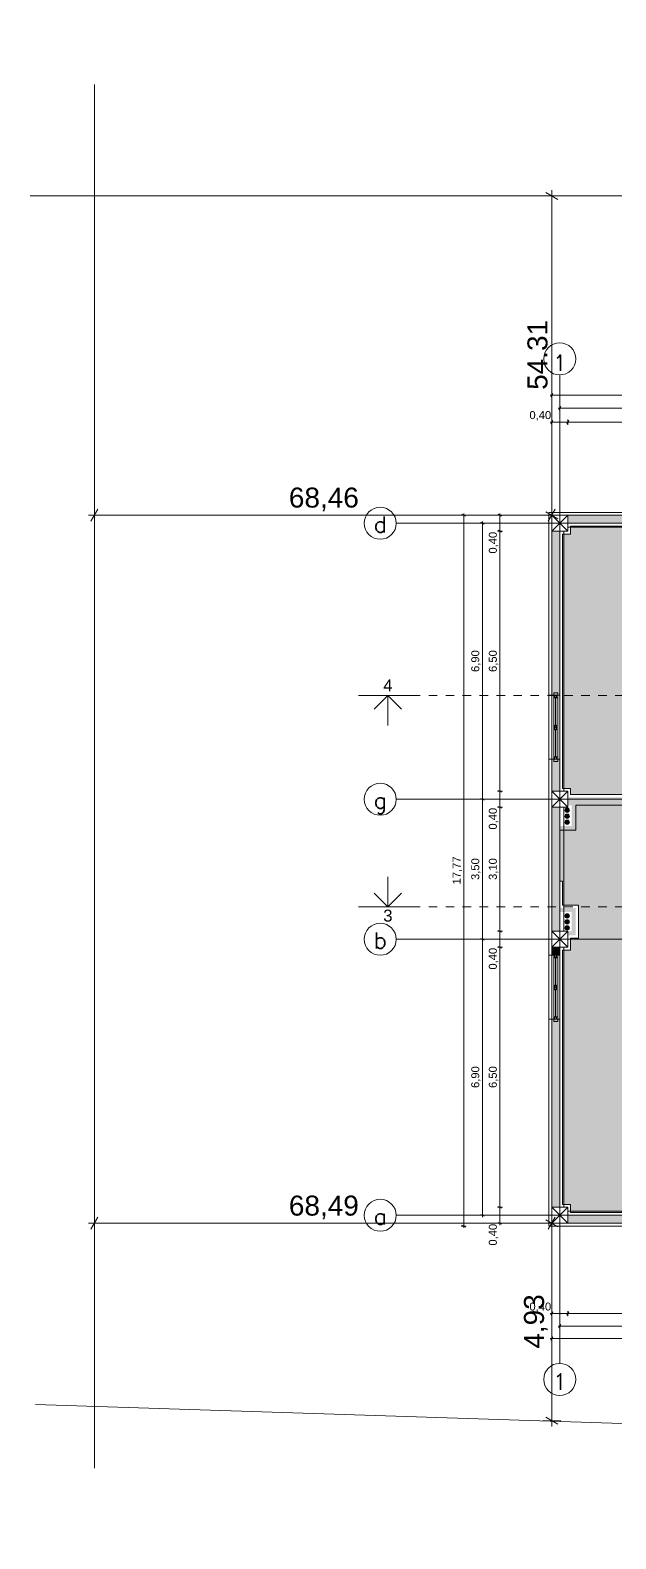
# Model space of a CAD drawing. Header units: metres. Extents: x 476297 to 476657, y 4620828 to 4621206.
# Drawn here: x 476377.63 to 476392.25, y 4621093.96 to 4621131.68 of the extents above; entities that cross this region are included whole.
import ezdxf

# ---------------------------------------------------------------- set-up
doc = ezdxf.new("R2010")
doc.units = ezdxf.units.M
doc.header["$MEASUREMENT"] = 0
doc.linetypes.add('Dashed', pattern=[0.423333, 0.211667, -0.211667])
for name, color, linetype in [('0_Pen_No__42_Pen_No__250', 7, 'Continuous'), ('2D Drafting - General_Pen_No__1', 7, 'Continuous'), ('2D Drafting - General_Pen_No__250_Pen_No__7', 7, 'Continuous'), ('Annotation - Text_Pen_No__7', 7, 'Continuous'), ('G-Anno-Nplt', 7, 'Continuous'), ('kar-panjara_Pen_No__7_Pen_No__7', 7, 'Continuous'), ('New.', 7, 'Continuous'), ('New_________ _________ ___2', 7, 'Continuous'), ('Newreg_nak', 7, 'Continuous'), ('Newshenobebi', 7, 'Continuous'), ('NewStructural - Bearing', 7, 'Continuous'), ('shaxtebi da milebi_Pen_No__1_Pen_No__1', 7, 'Continuous'), ('shaxtebi da milebi_Pen_No__5_Pen_No__250', 7, 'Continuous'), ('shaxtebi da milebi_Pen_No__5_Pen_No__5', 7, 'Continuous'), ('zoma', 7, 'Continuous'), ('zoma_Pen_No__5', 7, 'Continuous')]:
    doc.layers.add(name, color=color, linetype=linetype)
doc.styles.add('GENERATED_STYLE_1', font='arial.ttf')
doc.styles.add('GENERATED_STYLE_2', font='arial.ttf')
doc.linetypes.add('Break', pattern='A,0,[1,A-1 áƒ¡áƒ\x90áƒ®áƒšáƒ˜ - áƒ›áƒ¨áƒ”áƒœáƒ”áƒ‘áƒšáƒ”áƒ‘áƒ¡1.Shx,S=0.015679,R=0,X=0,Y=0],-1.975557,0', length=1.975557)
doc.dimstyles.new('GENERATED_STYLE__1', dxfattribs={"dimtxt": 0.2, "dimasz": 0.064421, "dimexe": 0.18, "dimexo": 0.003, "dimgap": 0.09, "dimtad": 1, "dimtih": 1, "dimtoh": 1, "dimzin": 0, "dimdsep": 46, "dimtxsty": 'GENERATED_STYLE_2', "dimblk": 'ARROWHEAD_2', "dimblk1": 'ARROWHEAD_2', "dimblk2": 'ARROWHEAD_2', "dimcen": 0.09, "dimclrd": 142, "dimclre": 142, "dimclrt": 142, "dimadec": 0, "dimazin": 0, "dimtfac": 1, "dimtdec": 4, "dimtmove": 0, "dimatfit": 3, "dimfxl": 1, "dimtolj": 1, "dimtzin": 0, "dimarcsym": 0})
doc.dimstyles.new('GENERATED_STYLE__10', dxfattribs={"dimtxt": 0.5, "dimasz": 0.228, "dimexe": 0.18, "dimexo": 0.003, "dimgap": 0.09, "dimtad": 1, "dimtih": 1, "dimtoh": 1, "dimzin": 0, "dimdsep": 46, "dimtxsty": 'GENERATED_STYLE_2', "dimblk": 'ARROWHEAD_2', "dimblk1": 'ARROWHEAD_2', "dimblk2": 'ARROWHEAD_2', "dimcen": 0.09, "dimclrd": 1, "dimclre": 1, "dimclrt": 1, "dimadec": 0, "dimazin": 0, "dimtfac": 1, "dimtdec": 4, "dimtmove": 0, "dimatfit": 3, "dimfxl": 1, "dimtolj": 1, "dimtzin": 0, "dimarcsym": 0})
doc.dimstyles.new('GENERATED_STYLE__11', dxfattribs={"dimtxt": 0.2, "dimasz": 0.064421, "dimexe": 0.18, "dimexo": 0.003, "dimgap": 0.09, "dimtad": 1, "dimzin": 0, "dimdsep": 46, "dimtxsty": 'GENERATED_STYLE_2', "dimblk": 'ARROWHEAD_2', "dimblk1": 'ARROWHEAD_2', "dimblk2": 'ARROWHEAD_2', "dimcen": 0.09, "dimclrd": 142, "dimclre": 142, "dimclrt": 142, "dimadec": 0, "dimazin": 0, "dimtfac": 1, "dimtdec": 4, "dimtmove": 0, "dimatfit": 3, "dimfxl": 1, "dimtolj": 1, "dimtzin": 0, "dimarcsym": 0})
doc.dimstyles.new('GENERATED_STYLE__2', dxfattribs={"dimtxt": 0.2, "dimasz": 0.064421, "dimexe": 0.18, "dimexo": 0.003, "dimgap": 0.09, "dimtad": 1, "dimtih": 1, "dimtoh": 1, "dimzin": 0, "dimdsep": 46, "dimtxsty": 'GENERATED_STYLE_2', "dimblk": 'ARROWHEAD_2', "dimblk1": 'ARROWHEAD_2', "dimblk2": 'ARROWHEAD_2', "dimcen": 0.09, "dimclrd": 142, "dimclre": 142, "dimclrt": 142, "dimadec": 0, "dimazin": 0, "dimtfac": 1, "dimtdec": 4, "dimtmove": 2, "dimatfit": 3, "dimfxl": 1, "dimtolj": 1, "dimtzin": 0, "dimarcsym": 0})
doc.dimstyles.new('GENERATED_STYLE__9', dxfattribs={"dimtxt": 0.5, "dimasz": 0.228, "dimexe": 0.18, "dimexo": 0.003, "dimgap": 0.09, "dimtad": 1, "dimzin": 0, "dimdsep": 46, "dimtxsty": 'GENERATED_STYLE_2', "dimblk": 'ARROWHEAD_2', "dimblk1": 'ARROWHEAD_2', "dimblk2": 'ARROWHEAD_2', "dimcen": 0.09, "dimclrd": 1, "dimclre": 1, "dimclrt": 1, "dimadec": 0, "dimazin": 0, "dimtfac": 1, "dimtdec": 4, "dimtmove": 0, "dimatfit": 3, "dimfxl": 1, "dimtolj": 1, "dimtzin": 0, "dimarcsym": 0})

# ---------------------------------------------------------------- blocks, each defined once
blk = doc.blocks.new('*D312', base_point=(476844.527, 4621385.791))
at = {"layer": 'zoma', "color": 1, "linetype": 'Continuous', "lineweight": 0, "transparency": 16777216}
for p, q in [((476390.805, 4621101.762), (476390.505, 4621101.935)), ((476390.655, 4621101.849), (476390.655, 4621101.995)), ((476390.88, 4621101.849), (476390.43, 4621101.849)), ((476390.655, 4621096.915), (476390.655, 4621101.849)), ((476390.505, 4621097.001), (476390.805, 4621096.828)), ((476390.88, 4621096.915), (476390.43, 4621096.915)), ((476390.655, 4621096.768), (476390.655, 4621096.915))]:
    blk.add_line(p, q, dxfattribs=at)
at = {"layer": 'zoma', "color": 1, "lineweight": 0, "transparency": 16777216, "insert": (476390.555, 4621098.716), "char_height": 0.5, "attachment_point": 7, "rotation": 90, "style": 'GENERATED_STYLE_2'}
blk.add_mtext('\\A1;{\\pql;\\fArial CYR|b0|i0|c204|p34;4,93}', dxfattribs=at)
blk = doc.blocks.new('ARROWHEAD_2')
at = {"color": 0, "linetype": 'Continuous', "lineweight": 0}
for p, q in [((0, 0), (-1, 0)), ((-0.38, -0.66), (0.38, 0.66))]:
    blk.add_line(p, q, dxfattribs=at)
blk = doc.blocks.new('*D313', base_point=(476844.527, 4621385.791))
at = {"layer": 'zoma', "color": 1, "linetype": 'Continuous', "lineweight": 0, "transparency": 16777216}
for p, q in [((476379.325, 4621101.999), (476379.152, 4621101.699)), ((476379.238, 4621101.624), (476379.238, 4621102.074)), ((476390.568, 4621101.699), (476390.742, 4621101.999)), ((476390.655, 4621101.624), (476390.655, 4621102.074)), ((476379.091, 4621101.849), (476379.238, 4621101.849)), ((476379.238, 4621101.849), (476390.655, 4621101.849)), ((476390.655, 4621101.849), (476390.802, 4621101.849))]:
    blk.add_line(p, q, dxfattribs=at)
at = {"layer": 'zoma', "color": 1, "lineweight": 0, "transparency": 16777216, "insert": (476384.092, 4621101.949), "char_height": 0.5, "attachment_point": 7, "style": 'GENERATED_STYLE_2'}
blk.add_mtext('\\A1;{\\pql;\\fArial CYR|b0|i0|c204|p34;68,49}', dxfattribs=at)
blk = doc.blocks.new('*D314', base_point=(476844.527, 4621385.791))
at = {"layer": 'zoma', "color": 1, "linetype": 'Continuous', "lineweight": 0, "transparency": 16777216}
for p, q in [((476379.325, 4621119.699), (476379.152, 4621119.399)), ((476379.238, 4621119.324), (476379.238, 4621119.774)), ((476390.568, 4621119.399), (476390.742, 4621119.699)), ((476390.655, 4621119.324), (476390.655, 4621119.774)), ((476379.091, 4621119.549), (476379.238, 4621119.549)), ((476379.238, 4621119.549), (476390.655, 4621119.549)), ((476390.655, 4621119.549), (476390.802, 4621119.549))]:
    blk.add_line(p, q, dxfattribs=at)
at = {"layer": 'zoma', "color": 1, "lineweight": 0, "transparency": 16777216, "insert": (476384.092, 4621119.649), "char_height": 0.5, "attachment_point": 7, "style": 'GENERATED_STYLE_2'}
blk.add_mtext('\\A1;{\\pql;\\fArial CYR|b0|i0|c204|p34;68,46}', dxfattribs=at)
blk = doc.blocks.new('*D315', base_point=(476844.527, 4621385.791))
at = {"layer": 'zoma', "color": 1, "linetype": 'Continuous', "lineweight": 0, "transparency": 16777216}
for p, q in [((476390.805, 4621127.447), (476390.505, 4621127.62)), ((476390.655, 4621127.534), (476390.655, 4621127.68)), ((476390.88, 4621127.534), (476390.43, 4621127.534)), ((476390.655, 4621119.549), (476390.655, 4621127.534)), ((476390.505, 4621119.636), (476390.805, 4621119.462)), ((476390.88, 4621119.549), (476390.43, 4621119.549)), ((476390.655, 4621119.402), (476390.655, 4621119.549))]:
    blk.add_line(p, q, dxfattribs=at)
at = {"layer": 'zoma', "color": 1, "lineweight": 0, "transparency": 16777216, "insert": (476390.555, 4621122.686), "char_height": 0.5, "attachment_point": 7, "rotation": 89.9995, "style": 'GENERATED_STYLE_2'}
blk.add_mtext('\\A1;{\\pql;\\fArial CYR|b0|i0|c204|p34;54.31}', dxfattribs=at)
blk = doc.blocks.new('*D316', base_point=(476844.527, 4621385.791))
at = {"layer": 'zoma', "color": 142, "linetype": 'Continuous', "lineweight": 0, "transparency": 16777216}
for p, q in [((476390.879, 4621122.268), (476390.831, 4621122.184)), ((476390.855, 4621122.162), (476390.855, 4621122.289)), ((476397.779, 4621122.268), (476397.731, 4621122.184)), ((476397.755, 4621122.162), (476397.755, 4621122.289)), ((476390.814, 4621122.226), (476390.855, 4621122.226)), ((476390.855, 4621122.226), (476397.755, 4621122.226))]:
    blk.add_line(p, q, dxfattribs=at)
at = {"layer": 'zoma', "color": 142, "lineweight": 0, "transparency": 16777216, "insert": (476394.039, 4621122.266), "char_height": 0.2, "attachment_point": 7, "style": 'GENERATED_STYLE_2'}
blk.add_mtext('\\A1;{\\pql;\\fArial CYR|b0|i0|c204|p34;6,90}', dxfattribs=at)
blk = doc.blocks.new('*D322', base_point=(476844.527, 4621385.791))
at = {"layer": 'zoma', "color": 142, "linetype": 'Continuous', "lineweight": 0, "transparency": 16777216}
for p, q in [((476390.814, 4621099.279), (476390.855, 4621099.279)), ((476390.879, 4621099.322), (476390.831, 4621099.237)), ((476390.855, 4621099.216), (476390.855, 4621099.343)), ((476390.855, 4621099.279), (476397.755, 4621099.279)), ((476397.779, 4621099.322), (476397.731, 4621099.237)), ((476397.755, 4621099.216), (476397.755, 4621099.343))]:
    blk.add_line(p, q, dxfattribs=at)
at = {"layer": 'zoma', "color": 142, "lineweight": 0, "transparency": 16777216, "insert": (476394.039, 4621099.319), "char_height": 0.2, "attachment_point": 7, "style": 'GENERATED_STYLE_2'}
blk.add_mtext('\\A1;{\\pql;\\fArial CYR|b0|i0|c204|p34;6,90}', dxfattribs=at)
blk = doc.blocks.new('*D328', base_point=(476844.527, 4621385.791))
at = {"layer": 'zoma', "color": 142, "linetype": 'Continuous', "lineweight": 0, "transparency": 16777216}
for p, q in [((476388.987, 4621108.949), (476388.86, 4621108.949)), ((476388.881, 4621108.973), (476388.966, 4621108.924)), ((476388.923, 4621102.049), (476388.923, 4621108.949)), ((476388.987, 4621102.049), (476388.86, 4621102.049)), ((476388.881, 4621102.073), (476388.966, 4621102.024)), ((476388.923, 4621102.007), (476388.923, 4621102.049))]:
    blk.add_line(p, q, dxfattribs=at)
at = {"layer": 'zoma', "color": 142, "lineweight": 0, "transparency": 16777216, "insert": (476388.883, 4621105.232), "char_height": 0.2, "attachment_point": 7, "rotation": 90, "style": 'GENERATED_STYLE_2'}
blk.add_mtext('\\A1;{\\pql;\\fArial CYR|b0|i0|c204|p34;6,90}', dxfattribs=at)
blk = doc.blocks.new('*D329', base_point=(476844.527, 4621385.791))
at = {"layer": 'zoma', "color": 142, "linetype": 'Continuous', "lineweight": 0, "transparency": 16777216}
for p, q in [((476388.881, 4621112.473), (476388.966, 4621112.424)), ((476388.987, 4621112.449), (476388.86, 4621112.449)), ((476388.923, 4621108.949), (476388.923, 4621112.449)), ((476388.987, 4621108.949), (476388.86, 4621108.949)), ((476388.881, 4621108.973), (476388.966, 4621108.924))]:
    blk.add_line(p, q, dxfattribs=at)
at = {"layer": 'zoma', "color": 142, "lineweight": 0, "transparency": 16777216, "insert": (476388.883, 4621110.432), "char_height": 0.2, "attachment_point": 7, "rotation": 90, "style": 'GENERATED_STYLE_2'}
blk.add_mtext('\\A1;{\\pql;\\fArial CYR|b0|i0|c204|p34;3,50}', dxfattribs=at)
blk = doc.blocks.new('*D330', base_point=(476844.527, 4621385.791))
at = {"layer": 'zoma', "color": 142, "linetype": 'Continuous', "lineweight": 0, "transparency": 16777216}
for p, q in [((476388.987, 4621119.349), (476388.86, 4621119.349)), ((476388.966, 4621119.324), (476388.881, 4621119.373)), ((476388.923, 4621119.349), (476388.923, 4621119.39)), ((476388.923, 4621112.449), (476388.923, 4621119.349)), ((476388.881, 4621112.473), (476388.966, 4621112.424)), ((476388.987, 4621112.449), (476388.86, 4621112.449))]:
    blk.add_line(p, q, dxfattribs=at)
at = {"layer": 'zoma', "color": 142, "lineweight": 0, "transparency": 16777216, "insert": (476388.883, 4621115.632), "char_height": 0.2, "attachment_point": 7, "rotation": 90, "style": 'GENERATED_STYLE_2'}
blk.add_mtext('\\A1;{\\pql;\\fArial CYR|b0|i0|c204|p34;6,90}', dxfattribs=at)
blk = doc.blocks.new('*D334', base_point=(476844.527, 4621385.791))
at = {"layer": 'zoma', "color": 142, "linetype": 'Continuous', "lineweight": 0, "transparency": 16777216}
for p, q in [((476390.614, 4621098.971), (476390.655, 4621098.971)), ((476390.679, 4621099.013), (476390.631, 4621098.928)), ((476390.655, 4621098.907), (476390.655, 4621099.034)), ((476390.655, 4621098.971), (476432.455, 4621098.971)), ((476432.431, 4621098.928), (476432.479, 4621099.013)), ((476432.455, 4621098.907), (476432.455, 4621099.034)), ((476432.455, 4621098.971), (476432.496, 4621098.971))]:
    blk.add_line(p, q, dxfattribs=at)
at = {"layer": 'zoma', "color": 142, "lineweight": 0, "transparency": 16777216, "insert": (476411.213, 4621099.011), "char_height": 0.2, "attachment_point": 7, "style": 'GENERATED_STYLE_2'}
blk.add_mtext('\\A1;{\\pql;\\fArial CYR|b0|i0|c204|p34;41,80}', dxfattribs=at)
blk = doc.blocks.new('*D335', base_point=(476844.527, 4621385.791))
at = {"layer": 'zoma', "color": 142, "linetype": 'Continuous', "lineweight": 0, "transparency": 16777216}
for p, q in [((476390.679, 4621099.633), (476390.631, 4621099.549)), ((476390.655, 4621099.527), (476390.655, 4621099.654)), ((476391.079, 4621099.633), (476391.031, 4621099.549)), ((476391.055, 4621099.527), (476391.055, 4621099.654)), ((476390.614, 4621099.591), (476390.655, 4621099.591)), ((476390.655, 4621099.591), (476391.055, 4621099.591))]:
    blk.add_line(p, q, dxfattribs=at)
at = {"layer": 'zoma', "color": 142, "lineweight": 0, "transparency": 16777216, "insert": (476390.098, 4621099.631), "char_height": 0.2, "attachment_point": 7, "style": 'GENERATED_STYLE_2'}
blk.add_mtext('\\A1;{\\pql;\\fArial CYR|b0|i0|c204|p34;0,40}', dxfattribs=at)
blk = doc.blocks.new('*D336', base_point=(476844.527, 4621385.791))
at = {"layer": 'zoma', "color": 142, "linetype": 'Continuous', "lineweight": 0, "transparency": 16777216}
for p, q in [((476391.079, 4621099.633), (476391.031, 4621099.549)), ((476391.055, 4621099.527), (476391.055, 4621099.654)), ((476397.579, 4621099.633), (476397.531, 4621099.549)), ((476397.555, 4621099.527), (476397.555, 4621099.654)), ((476391.055, 4621099.591), (476397.555, 4621099.591))]:
    blk.add_line(p, q, dxfattribs=at)
at = {"layer": 'zoma', "color": 142, "lineweight": 0, "transparency": 16777216, "char_height": 0.2, "attachment_point": 7, "style": 'GENERATED_STYLE_2'}
for s, insert in [('\\A1;{\\pql;\\fArial CYR|b0|i0|c204|p34;6,50}', (476394.039, 4621099.631)), ('\\A1;{\\pql;\\fArial CYR|b0|i0|c204|p34;0,40}', (476396.998, 4621099.631))]:
    blk.add_mtext(s, dxfattribs=dict(at, insert=insert))
blk = doc.blocks.new('*D355', base_point=(476844.527, 4621385.791))
at = {"layer": 'zoma', "color": 142, "linetype": 'Continuous', "lineweight": 0, "transparency": 16777216}
for p, q in [((476389.318, 4621102.273), (476389.403, 4621102.224)), ((476389.424, 4621102.249), (476389.297, 4621102.249)), ((476389.361, 4621101.849), (476389.361, 4621102.249)), ((476389.424, 4621101.849), (476389.297, 4621101.849)), ((476389.318, 4621101.873), (476389.403, 4621101.824)), ((476389.361, 4621101.807), (476389.361, 4621101.849))]:
    blk.add_line(p, q, dxfattribs=at)
at = {"layer": 'zoma', "color": 142, "lineweight": 0, "transparency": 16777216, "insert": (476389.321, 4621101.292), "char_height": 0.2, "attachment_point": 7, "rotation": 89.9995, "style": 'GENERATED_STYLE_2'}
blk.add_mtext('\\A1;{\\pql;\\fArial CYR|b0|i0|c204|p34;0,40}', dxfattribs=at)
blk = doc.blocks.new('*D356', base_point=(476844.527, 4621385.791))
at = {"layer": 'zoma', "color": 142, "linetype": 'Continuous', "lineweight": 0, "transparency": 16777216}
for p, q in [((476389.318, 4621108.773), (476389.403, 4621108.724)), ((476389.361, 4621102.249), (476389.361, 4621108.749)), ((476389.318, 4621102.273), (476389.403, 4621102.224)), ((476389.424, 4621102.249), (476389.297, 4621102.249)), ((476389.361, 4621101.849), (476389.361, 4621102.249))]:
    blk.add_line(p, q, dxfattribs=at)
at = {"layer": 'zoma', "color": 142, "lineweight": 0, "transparency": 16777216, "char_height": 0.2, "attachment_point": 7, "rotation": 89.9995, "style": 'GENERATED_STYLE_2'}
for s, insert in [('\\A1;{\\pql;\\fArial CYR|b0|i0|c204|p34;0,40}', (476389.321, 4621108.192)), ('\\A1;{\\pql;\\fArial CYR|b0|i0|c204|p34;6,50}', (476389.321, 4621105.233))]:
    blk.add_mtext(s, dxfattribs=dict(at, insert=insert))
blk = doc.blocks.new('*D357', base_point=(476844.527, 4621385.791))
at = {"layer": 'zoma', "color": 142, "linetype": 'Continuous', "lineweight": 0, "transparency": 16777216}
for p, q in [((476389.361, 4621109.149), (476389.361, 4621112.249)), ((476389.424, 4621109.149), (476389.297, 4621109.149)), ((476389.318, 4621109.173), (476389.403, 4621109.124)), ((476389.361, 4621108.749), (476389.361, 4621109.149)), ((476389.424, 4621108.749), (476389.297, 4621108.749)), ((476389.318, 4621108.773), (476389.403, 4621108.724)), ((476389.361, 4621102.249), (476389.361, 4621108.749))]:
    blk.add_line(p, q, dxfattribs=at)
blk = doc.blocks.new('*D358', base_point=(476844.527, 4621385.791))
at = {"layer": 'zoma', "color": 142, "linetype": 'Continuous', "lineweight": 0, "transparency": 16777216}
for p, q in [((476389.424, 4621112.249), (476389.297, 4621112.249)), ((476389.318, 4621112.273), (476389.403, 4621112.224)), ((476389.361, 4621109.149), (476389.361, 4621112.249)), ((476389.424, 4621109.149), (476389.297, 4621109.149)), ((476389.318, 4621109.173), (476389.403, 4621109.124))]:
    blk.add_line(p, q, dxfattribs=at)
at = {"layer": 'zoma', "color": 142, "lineweight": 0, "transparency": 16777216, "char_height": 0.2, "attachment_point": 7, "rotation": 89.9995, "style": 'GENERATED_STYLE_2'}
for s, insert in [('\\A1;{\\pql;\\fArial CYR|b0|i0|c204|p34;0,40}', (476389.321, 4621111.692)), ('\\A1;{\\pql;\\fArial CYR|b0|i0|c204|p34;3,10}', (476389.321, 4621110.433))]:
    blk.add_mtext(s, dxfattribs=dict(at, insert=insert))
blk = doc.blocks.new('*D359', base_point=(476844.527, 4621385.791))
at = {"layer": 'zoma', "color": 142, "linetype": 'Continuous', "lineweight": 0, "transparency": 16777216}
for p, q in [((476389.361, 4621112.649), (476389.361, 4621119.149)), ((476389.424, 4621112.649), (476389.297, 4621112.649)), ((476389.318, 4621112.673), (476389.403, 4621112.624)), ((476389.361, 4621112.249), (476389.361, 4621112.649)), ((476389.424, 4621112.249), (476389.297, 4621112.249)), ((476389.318, 4621112.273), (476389.403, 4621112.224)), ((476389.361, 4621109.149), (476389.361, 4621112.249))]:
    blk.add_line(p, q, dxfattribs=at)
blk = doc.blocks.new('*D360', base_point=(476844.527, 4621385.791))
at = {"layer": 'zoma', "color": 142, "linetype": 'Continuous', "lineweight": 0, "transparency": 16777216}
for p, q in [((476389.424, 4621119.149), (476389.297, 4621119.149)), ((476389.318, 4621119.173), (476389.403, 4621119.124)), ((476389.361, 4621112.649), (476389.361, 4621119.149)), ((476389.424, 4621112.649), (476389.297, 4621112.649)), ((476389.318, 4621112.673), (476389.403, 4621112.624))]:
    blk.add_line(p, q, dxfattribs=at)
at = {"layer": 'zoma', "color": 142, "lineweight": 0, "transparency": 16777216, "char_height": 0.2, "attachment_point": 7, "rotation": 89.9995, "style": 'GENERATED_STYLE_2'}
for s, insert in [('\\A1;{\\pql;\\fArial CYR|b0|i0|c204|p34;0,40}', (476389.321, 4621118.592)), ('\\A1;{\\pql;\\fArial CYR|b0|i0|c204|p34;6,50}', (476389.321, 4621115.633))]:
    blk.add_mtext(s, dxfattribs=dict(at, insert=insert))
blk = doc.blocks.new('*D361', base_point=(476844.527, 4621385.791))
at = {"layer": 'zoma', "color": 142, "linetype": 'Continuous', "lineweight": 0, "transparency": 16777216}
for p, q in [((476389.318, 4621119.173), (476389.403, 4621119.124)), ((476389.361, 4621112.649), (476389.361, 4621119.149))]:
    blk.add_line(p, q, dxfattribs=at)
blk = doc.blocks.new('*D362', base_point=(476844.527, 4621385.791))
at = {"layer": 'zoma', "color": 142, "linetype": 'Continuous', "lineweight": 0, "transparency": 16777216}
for p, q in [((476389.424, 4621119.549), (476389.297, 4621119.549)), ((476389.403, 4621119.524), (476389.318, 4621119.573)), ((476389.361, 4621119.549), (476389.361, 4621119.59)), ((476389.361, 4621119.149), (476389.361, 4621119.549)), ((476389.424, 4621119.149), (476389.297, 4621119.149)), ((476389.318, 4621119.173), (476389.403, 4621119.124)), ((476389.361, 4621112.649), (476389.361, 4621119.149))]:
    blk.add_line(p, q, dxfattribs=at)
blk = doc.blocks.new('*D363', base_point=(476844.527, 4621385.791))
at = {"layer": 'zoma', "color": 142, "linetype": 'Continuous', "lineweight": 0, "transparency": 16777216}
for p, q in [((476388.52, 4621119.549), (476388.393, 4621119.549)), ((476388.499, 4621119.524), (476388.414, 4621119.573)), ((476388.457, 4621119.549), (476388.457, 4621119.59)), ((476388.457, 4621101.779), (476388.457, 4621119.549)), ((476388.52, 4621101.779), (476388.393, 4621101.779)), ((476388.414, 4621101.803), (476388.499, 4621101.754)), ((476388.457, 4621101.737), (476388.457, 4621101.779))]:
    blk.add_line(p, q, dxfattribs=at)
at = {"layer": 'zoma', "color": 142, "lineweight": 0, "transparency": 16777216, "insert": (476388.417, 4621110.322), "char_height": 0.2, "attachment_point": 7, "rotation": 89.9995, "style": 'GENERATED_STYLE_2'}
blk.add_mtext('\\A1;{\\pql;\\fArial CYR|b0|i0|c204|p34;17,77}', dxfattribs=at)
blk = doc.blocks.new('*D364', base_point=(476844.527, 4621385.791))
at = {"layer": 'zoma', "color": 142, "linetype": 'Continuous', "lineweight": 0, "transparency": 16777216}
for p, q in [((476390.679, 4621121.92), (476390.631, 4621121.835)), ((476390.655, 4621121.814), (476390.655, 4621121.941)), ((476391.079, 4621121.92), (476391.031, 4621121.835)), ((476391.055, 4621121.814), (476391.055, 4621121.941)), ((476390.614, 4621121.877), (476390.655, 4621121.877)), ((476390.655, 4621121.877), (476391.055, 4621121.877))]:
    blk.add_line(p, q, dxfattribs=at)
at = {"layer": 'zoma', "color": 142, "lineweight": 0, "transparency": 16777216, "insert": (476390.098, 4621121.917), "char_height": 0.2, "attachment_point": 7, "style": 'GENERATED_STYLE_2'}
blk.add_mtext('\\A1;{\\pql;\\fArial CYR|b0|i0|c204|p34;0,40}', dxfattribs=at)
blk = doc.blocks.new('*D365', base_point=(476844.527, 4621385.791))
at = {"layer": 'zoma', "color": 142, "linetype": 'Continuous', "lineweight": 0, "transparency": 16777216}
for p, q in [((476391.079, 4621121.92), (476391.031, 4621121.835)), ((476391.055, 4621121.814), (476391.055, 4621121.941)), ((476397.579, 4621121.92), (476397.531, 4621121.835)), ((476397.555, 4621121.814), (476397.555, 4621121.941)), ((476391.055, 4621121.877), (476397.555, 4621121.877))]:
    blk.add_line(p, q, dxfattribs=at)
at = {"layer": 'zoma', "color": 142, "lineweight": 0, "transparency": 16777216, "char_height": 0.2, "attachment_point": 7, "style": 'GENERATED_STYLE_2'}
for s, insert in [('\\A1;{\\pql;\\fArial CYR|b0|i0|c204|p34;6,50}', (476394.039, 4621121.917)), ('\\A1;{\\pql;\\fArial CYR|b0|i0|c204|p34;0,40}', (476396.998, 4621121.917))]:
    blk.add_mtext(s, dxfattribs=dict(at, insert=insert))
blk = doc.blocks.new('*D377', base_point=(476844.527, 4621385.791))
at = {"layer": 'zoma', "color": 142, "linetype": 'Continuous', "lineweight": 0, "transparency": 16777216}
for p, q in [((476390.614, 4621122.549), (476390.655, 4621122.549)), ((476390.679, 4621122.591), (476390.631, 4621122.507)), ((476390.655, 4621122.485), (476390.655, 4621122.613)), ((476390.655, 4621122.549), (476432.455, 4621122.549)), ((476432.431, 4621122.507), (476432.479, 4621122.591)), ((476432.455, 4621122.485), (476432.455, 4621122.613)), ((476432.455, 4621122.549), (476432.496, 4621122.549))]:
    blk.add_line(p, q, dxfattribs=at)
at = {"layer": 'zoma', "color": 142, "lineweight": 0, "transparency": 16777216, "insert": (476411.778, 4621122.589), "char_height": 0.2, "attachment_point": 7, "style": 'GENERATED_STYLE_2'}
blk.add_mtext('\\A1;{\\pql;\\fArial CYR|b0|i0|c204|p34;41,80}', dxfattribs=at)
blk = doc.blocks.new('*D405', base_point=(476844.527, 4621385.791))
at = {"layer": 'zoma', "color": 142, "linetype": 'Continuous', "lineweight": 0, "transparency": 16777216}
for p, q in [((476390.679, 4621137.361), (476390.63, 4621137.276)), ((476390.654, 4621137.255), (476390.654, 4621137.382)), ((476391.079, 4621137.361), (476391.03, 4621137.276)), ((476391.054, 4621137.255), (476391.054, 4621137.382)), ((476390.613, 4621137.319), (476390.654, 4621137.319)), ((476390.654, 4621137.319), (476391.054, 4621137.319))]:
    blk.add_line(p, q, dxfattribs=at)
at = {"layer": 'zoma', "color": 142, "lineweight": 0, "transparency": 16777216, "insert": (476390.098, 4621137.359), "char_height": 0.2, "attachment_point": 7, "style": 'GENERATED_STYLE_2'}
blk.add_mtext('\\A1;{\\pql;\\fArial CYR|b0|i0|c204|p34;0,40}', dxfattribs=at)
blk = doc.blocks.new('*D406', base_point=(476844.527, 4621385.791))
at = {"layer": 'zoma', "color": 142, "linetype": 'Continuous', "lineweight": 0, "transparency": 16777216}
for p, q in [((476391.079, 4621137.361), (476391.03, 4621137.276)), ((476391.054, 4621137.255), (476391.054, 4621137.382)), ((476397.579, 4621137.361), (476397.53, 4621137.276)), ((476397.554, 4621137.255), (476397.554, 4621137.382)), ((476391.054, 4621137.319), (476397.554, 4621137.319))]:
    blk.add_line(p, q, dxfattribs=at)
at = {"layer": 'zoma', "color": 142, "lineweight": 0, "transparency": 16777216, "char_height": 0.2, "attachment_point": 7, "style": 'GENERATED_STYLE_2'}
for s, insert in [('\\A1;{\\pql;\\fArial CYR|b0|i0|c204|p34;6,50}', (476394.038, 4621137.359)), ('\\A1;{\\pql;\\fArial CYR|b0|i0|c204|p34;0,40}', (476396.998, 4621137.359))]:
    blk.add_mtext(s, dxfattribs=dict(at, insert=insert))

msp = doc.modelspace()

# ---------------------------------------------------------------- hatches: boundary and pattern name
at = {"layer": '2D Drafting - General_Pen_No__250_Pen_No__7', "linetype": 'Continuous', "lineweight": 0}
for points in [[(476393.955, 4621119.549), (476391.055, 4621119.549), (476391.055, 4621119.349), (476393.955, 4621119.349)], [(476390.855, 4621119.149), (476390.655, 4621119.149), (476390.655, 4621115.049), (476390.855, 4621115.049)], [(476390.655, 4621113.449), (476390.655, 4621112.649), (476390.855, 4621112.649), (476390.855, 4621113.449)], [(476391.055, 4621112.299), (476396.355, 4621112.299), (476396.355, 4621112.499), (476391.055, 4621112.499)], [(476390.855, 4621112.249), (476390.855, 4621109.149), (476390.655, 4621109.149), (476390.655, 4621112.249)], [(476390.855, 4621111.678), (476390.855, 4621111.779), (476391.155, 4621111.779), (476391.155, 4621112.299), (476391.255, 4621112.299), (476391.255, 4621111.678)], [(476390.855, 4621109.73), (476390.855, 4621109.63), (476391.155, 4621109.63), (476391.155, 4621109.149), (476391.055, 4621109.149), (476391.055, 4621109.048), (476391.255, 4621109.048), (476391.255, 4621109.73)], [(476390.655, 4621108.749), (476390.655, 4621108.549), (476390.855, 4621108.549), (476390.855, 4621108.749)], [(476390.855, 4621106.949), (476390.655, 4621106.949), (476390.655, 4621102.249), (476390.855, 4621102.249)], [(476392.755, 4621101.849), (476391.055, 4621101.849), (476391.055, 4621102.049), (476392.755, 4621102.049)]]:
    msp.add_hatch(color=7, dxfattribs=at).paths.add_polyline_path(points)
at = {"layer": 'G-Anno-Nplt', "linetype": 'Continuous', "lineweight": 0}
for points in [[(476401.555, 4621113.949), (476401.555, 4621112.499), (476398.845, 4621112.499), (476398.845, 4621112.899), (476397.835, 4621112.899), (476397.835, 4621112.719), (476397.485, 4621112.719), (476397.485, 4621112.569), (476391.125, 4621112.569), (476391.125, 4621112.719), (476390.925, 4621112.719), (476390.925, 4621119.079), (476391.125, 4621119.079), (476391.125, 4621119.279), (476397.485, 4621119.279), (476397.485, 4621119.079), (476398.025, 4621119.079), (476398.025, 4621119.279), (476401.485, 4621119.279), (476401.485, 4621113.949)], [(476397.585, 4621102.319), (476397.585, 4621108.679), (476397.485, 4621108.679), (476397.485, 4621109.219), (476397.585, 4621109.219), (476397.585, 4621110.129), (476396.995, 4621110.129), (476396.995, 4621110.529), (476395.936, 4621110.529), (476395.936, 4621112.229), (476393.925, 4621112.229), (476393.925, 4621112.299), (476391.255, 4621112.299), (476391.255, 4621111.678), (476390.855, 4621111.678), (476390.855, 4621110.399), (476390.925, 4621110.399), (476390.925, 4621109.8), (476391.325, 4621109.8), (476391.325, 4621108.978), (476391.125, 4621108.978), (476391.125, 4621108.679), (476390.925, 4621108.679), (476390.925, 4621102.319), (476391.125, 4621102.319), (476391.125, 4621102.119), (476397.485, 4621102.119), (476397.485, 4621102.319)]]:
    msp.add_hatch(color=167, dxfattribs=at).paths.add_polyline_path(points)
at = {"layer": 'shaxtebi da milebi_Pen_No__1_Pen_No__1', "linetype": 'Continuous', "lineweight": 0}
for points in [[(476391.04, 4621112.119, 1), (476391.04, 4621112.229, 1)], [(476391.04, 4621109.29, -1), (476391.04, 4621109.18, -1)]]:
    msp.add_hatch(color=1, dxfattribs=at).paths.add_polyline_path(points)
at = {"layer": 'shaxtebi da milebi_Pen_No__5_Pen_No__5', "linetype": 'Continuous', "lineweight": 0}
for color, points in [(5, [(476390.985, 4621112.024, 1), (476391.095, 4621112.024, 1)]), (251, [(476391.04, 4621111.929, -1), (476391.04, 4621111.819, -1)]), (5, [(476390.985, 4621109.535, 1), (476391.095, 4621109.535, 1)]), (5, [(476390.985, 4621109.385, 1), (476391.095, 4621109.385, 1)])]:
    msp.add_hatch(color=color, dxfattribs=at).paths.add_polyline_path(points)

# ---------------------------------------------------------------- linework, layer by layer
at = {"layer": '0_Pen_No__42_Pen_No__250', "color": 5, "linetype": 'Continuous', "lineweight": 0}
for centre in [(476390.855, 4621123.458), (476386.374, 4621119.349), (476386.374, 4621119.349), (476386.374, 4621112.449), (476386.374, 4621112.449), (476386.374, 4621108.949), (476386.374, 4621108.949), (476386.374, 4621102.049), (476386.374, 4621102.049), (476390.855, 4621097.947), (476390.855, 4621097.947)]:
    msp.add_circle(centre, 0.4, dxfattribs=at)
at = {"layer": '2D Drafting - General_Pen_No__1', "color": 7, "linetype": 'Continuous', "lineweight": 0}
for p, q in [((476390.655, 4621119.149), (476391.055, 4621119.549)), ((476391.055, 4621119.149), (476390.655, 4621119.549)), ((476390.655, 4621112.249), (476391.055, 4621112.649)), ((476391.055, 4621112.249), (476390.655, 4621112.649)), ((476390.655, 4621108.749), (476391.055, 4621109.149)), ((476391.055, 4621108.749), (476390.655, 4621109.149)), ((476390.655, 4621101.849), (476391.055, 4621102.249)), ((476391.055, 4621101.849), (476390.655, 4621102.249))]:
    msp.add_line(p, q, dxfattribs=at)
at = {"layer": '2D Drafting - General_Pen_No__1', "color": 7, "linetype": 'Continuous', "lineweight": 0, "flags": 128}
for points in [[(476390.655, 4621119.149), (476391.055, 4621119.149), (476391.055, 4621119.549), (476390.655, 4621119.549)], [(476397.555, 4621119.249), (476391.055, 4621119.249), (476391.055, 4621119.549), (476397.555, 4621119.549)], [(476390.655, 4621112.649), (476390.655, 4621119.149), (476390.955, 4621119.149), (476390.955, 4621112.649)], [(476390.655, 4621112.249), (476391.055, 4621112.249), (476391.055, 4621112.649), (476390.655, 4621112.649)], [(476390.655, 4621109.149), (476390.655, 4621112.249), (476390.955, 4621112.249), (476390.955, 4621109.149)], [(476390.655, 4621108.749), (476391.055, 4621108.749), (476391.055, 4621109.149), (476390.655, 4621109.149)], [(476390.655, 4621102.249), (476390.655, 4621108.749), (476390.955, 4621108.749), (476390.955, 4621102.249)], [(476390.655, 4621101.849), (476391.055, 4621101.849), (476391.055, 4621102.249), (476390.655, 4621102.249)], [(476397.555, 4621101.849), (476391.055, 4621101.849), (476391.055, 4621102.149), (476397.555, 4621102.149)]]:
    msp.add_lwpolyline(points, close=True, dxfattribs=at)
at = {"layer": 'G-Anno-Nplt', "color": 7, "linetype": 'Continuous', "lineweight": 0, "flags": 128}
msp.add_lwpolyline([(476401.555, 4621113.949), (476401.555, 4621112.499), (476398.845, 4621112.499), (476398.845, 4621112.899), (476397.835, 4621112.899), (476397.835, 4621112.719), (476397.485, 4621112.719), (476397.485, 4621112.569), (476391.125, 4621112.569), (476391.125, 4621112.719), (476390.925, 4621112.719), (476390.925, 4621119.079), (476391.125, 4621119.079), (476391.125, 4621119.279), (476397.485, 4621119.279), (476397.485, 4621119.079), (476398.025, 4621119.079), (476398.025, 4621119.279), (476401.485, 4621119.279), (476401.485, 4621113.949)], close=True, dxfattribs=at)
msp.add_lwpolyline([(476393.925, 4621112.299), (476391.255, 4621112.299), (476391.255, 4621111.678), (476390.855, 4621111.678), (476390.855, 4621110.399), (476390.925, 4621110.399), (476390.925, 4621109.8), (476391.325, 4621109.8), (476391.325, 4621108.978), (476391.125, 4621108.978), (476391.125, 4621108.679), (476390.925, 4621108.679), (476390.925, 4621102.319), (476391.125, 4621102.319), (476391.125, 4621102.119), (476397.485, 4621102.119)], dxfattribs=at)
at = {"layer": 'kar-panjara_Pen_No__7_Pen_No__7', "color": 7, "linetype": 'Continuous', "lineweight": 0, "flags": 128}
for points in [[(476390.705, 4621114.989), (476390.705, 4621115.109), (476390.805, 4621115.109), (476390.805, 4621114.989)], [(476390.805, 4621113.449), (476390.805, 4621115.049), (476390.705, 4621115.049), (476390.705, 4621113.449)], [(476390.775, 4621115.049), (476390.775, 4621115.004), (476390.76, 4621115.004), (476390.75, 4621115.004), (476390.75, 4621114.989), (476390.735, 4621114.989), (476390.735, 4621115.049)], [(476390.76, 4621115.004), (476390.76, 4621114.28), (476390.75, 4621114.28), (476390.75, 4621115.004)], [(476390.775, 4621114.989), (476390.775, 4621115.004), (476390.76, 4621115.004), (476390.76, 4621114.989)], [(476390.775, 4621114.244), (476390.775, 4621114.289), (476390.76, 4621114.289), (476390.75, 4621114.289), (476390.75, 4621114.304), (476390.735, 4621114.304), (476390.735, 4621114.244)], [(476390.775, 4621114.244), (476390.775, 4621114.199), (476390.76, 4621114.199), (476390.75, 4621114.199), (476390.75, 4621114.184), (476390.735, 4621114.184), (476390.735, 4621114.244)], [(476390.76, 4621113.499), (476390.76, 4621114.199), (476390.75, 4621114.199), (476390.75, 4621113.499)], [(476390.775, 4621114.304), (476390.775, 4621114.289), (476390.76, 4621114.289), (476390.76, 4621114.304)], [(476390.775, 4621114.184), (476390.775, 4621114.199), (476390.76, 4621114.199), (476390.76, 4621114.184)], [(476390.705, 4621113.514), (476390.705, 4621113.394), (476390.805, 4621113.394), (476390.805, 4621113.514)], [(476390.775, 4621113.449), (476390.775, 4621113.499), (476390.76, 4621113.499), (476390.75, 4621113.499), (476390.75, 4621113.514), (476390.735, 4621113.514), (476390.735, 4621113.449)], [(476390.775, 4621113.514), (476390.775, 4621113.499), (476390.76, 4621113.499), (476390.76, 4621113.514)], [(476390.705, 4621108.489), (476390.705, 4621108.609), (476390.805, 4621108.609), (476390.805, 4621108.489)], [(476390.805, 4621106.949), (476390.805, 4621108.549), (476390.705, 4621108.549), (476390.705, 4621106.949)], [(476390.775, 4621108.549), (476390.775, 4621108.504), (476390.76, 4621108.504), (476390.75, 4621108.504), (476390.75, 4621108.489), (476390.735, 4621108.489), (476390.735, 4621108.549)], [(476390.76, 4621108.504), (476390.76, 4621107.78), (476390.75, 4621107.78), (476390.75, 4621108.504)], [(476390.775, 4621108.489), (476390.775, 4621108.504), (476390.76, 4621108.504), (476390.76, 4621108.489)], [(476390.775, 4621107.744), (476390.775, 4621107.789), (476390.76, 4621107.789), (476390.75, 4621107.789), (476390.75, 4621107.804), (476390.735, 4621107.804), (476390.735, 4621107.744)], [(476390.775, 4621107.744), (476390.775, 4621107.699), (476390.76, 4621107.699), (476390.75, 4621107.699), (476390.75, 4621107.684), (476390.735, 4621107.684), (476390.735, 4621107.744)], [(476390.76, 4621106.999), (476390.76, 4621107.699), (476390.75, 4621107.699), (476390.75, 4621106.999)], [(476390.775, 4621107.804), (476390.775, 4621107.789), (476390.76, 4621107.789), (476390.76, 4621107.804)], [(476390.775, 4621107.684), (476390.775, 4621107.699), (476390.76, 4621107.699), (476390.76, 4621107.684)], [(476390.705, 4621107.014), (476390.705, 4621106.894), (476390.805, 4621106.894), (476390.805, 4621107.014)], [(476390.775, 4621106.949), (476390.775, 4621106.999), (476390.76, 4621106.999), (476390.75, 4621106.999), (476390.75, 4621107.014), (476390.735, 4621107.014), (476390.735, 4621106.949)], [(476390.775, 4621107.014), (476390.775, 4621106.999), (476390.76, 4621106.999), (476390.76, 4621107.014)]]:
    msp.add_lwpolyline(points, close=True, dxfattribs=at)
at = {"layer": 'New_________ _________ ___2', "color": 1, "linetype": 'Continuous', "lineweight": 0}
msp.add_lwpolyline([(476377.767, 4621097.321), (476408.089, 4621096.34), (476446.534, 4621095.306), (476446.533, 4621129.705)], dxfattribs=at)
at = {"layer": 'Newreg_nak', "color": 7, "linetype": 'Continuous', "lineweight": 0, "flags": 128}
msp.add_lwpolyline([(476397.955, 4621101.849), (476397.955, 4621101.779), (476390.585, 4621101.779), (476390.585, 4621119.619), (476401.905, 4621119.618), (476401.905, 4621119.549)], dxfattribs=at)
for points in [[(476390.855, 4621113.449), (476390.585, 4621113.449), (476390.585, 4621115.049), (476390.855, 4621115.049)], [(476390.855, 4621106.949), (476390.585, 4621106.949), (476390.585, 4621108.549), (476390.855, 4621108.549)]]:
    msp.add_lwpolyline(points, close=True, dxfattribs=at)
at = {"layer": 'Newshenobebi', "color": 1, "linetype": 'Dashed', "lineweight": 0}
for points in [[(476436.902, 4621115.044), (476385.829, 4621115.044)], [(476436.902, 4621109.76), (476385.829, 4621109.76)]]:
    msp.add_lwpolyline(points, dxfattribs=at)
at = {"layer": 'Newshenobebi', "color": 1, "linetype": 'Continuous', "lineweight": 0}
for points in [[(476387.302, 4621115.044), (476385.829, 4621115.044)], [(476386.565, 4621115.044), (476386.224, 4621114.703)], [(476386.565, 4621115.044), (476386.565, 4621114.291)], [(476386.565, 4621115.044), (476386.907, 4621114.703)], [(476386.565, 4621109.76), (476386.565, 4621110.513)], [(476386.565, 4621109.76), (476386.224, 4621110.101)], [(476386.565, 4621109.76), (476386.907, 4621110.101)], [(476387.302, 4621109.76), (476385.829, 4621109.76)]]:
    msp.add_lwpolyline(points, dxfattribs=at)
at = {"layer": 'NewStructural - Bearing', "color": 1, "linetype": 'Break', "lineweight": 0}
for p, q in [((476379.238, 4621130.319), (476379.238, 4621095.728)), ((476377.634, 4621127.534), (476448.289, 4621127.534))]:
    msp.add_line(p, q, dxfattribs=at)
at = {"layer": 'shaxtebi da milebi_Pen_No__1_Pen_No__1', "color": 1, "linetype": 'Continuous', "lineweight": 0, "flags": 128}
for points in [[(476391.04, 4621112.119, -1), (476391.04, 4621112.229, -1)], [(476391.04, 4621109.29, 1), (476391.04, 4621109.18, 1)]]:
    msp.add_lwpolyline(points, format="xyb", close=True, dxfattribs=at)
at = {"layer": 'shaxtebi da milebi_Pen_No__5_Pen_No__250', "color": 251, "linetype": 'Continuous', "lineweight": 0, "flags": 128}
msp.add_lwpolyline([(476391.04, 4621111.929, 1), (476391.04, 4621111.819, 1)], format="xyb", close=True, dxfattribs=at)
at = {"layer": 'shaxtebi da milebi_Pen_No__5_Pen_No__5', "color": 5, "linetype": 'Continuous', "lineweight": 0, "flags": 128}
for points in [[(476390.985, 4621112.024, 1), (476391.095, 4621112.024, 1)], [(476390.985, 4621109.535, 1), (476391.095, 4621109.535, 1)], [(476390.985, 4621109.385, 1), (476391.095, 4621109.385, 1)]]:
    msp.add_lwpolyline(points, format="xyb", close=True, dxfattribs=at)
at = {"layer": 'shaxtebi da milebi_Pen_No__5_Pen_No__5', "color": 251, "linetype": 'Continuous', "lineweight": 0, "flags": 128}
msp.add_lwpolyline([(476391.04, 4621111.929, -1), (476391.04, 4621111.819, -1)], format="xyb", close=True, dxfattribs=at)
at = {"layer": 'zoma_Pen_No__5', "color": 5, "linetype": 'Continuous', "lineweight": 0}
for p, q in [((476390.855, 4621123.058), (476390.855, 4621098.347)), ((476386.774, 4621119.349), (476436.661, 4621119.349)), ((476386.774, 4621119.349), (476436.661, 4621119.349)), ((476386.774, 4621112.449), (476436.661, 4621112.449)), ((476386.774, 4621112.449), (476436.661, 4621112.449)), ((476386.774, 4621108.949), (476436.661, 4621108.949)), ((476386.774, 4621108.949), (476436.661, 4621108.949)), ((476386.774, 4621102.049), (476436.661, 4621102.049)), ((476386.774, 4621102.049), (476436.661, 4621102.049))]:
    msp.add_line(p, q, dxfattribs=at)

# ---------------------------------------------------------------- texts
at = {"layer": 'Annotation - Text_Pen_No__7', "color": 5, "linetype": 'Continuous', "lineweight": 0, "char_height": 0.4, "attachment_point": 2}
for s, insert in [('\\A1;{\\pqc;\\Ftxt.shx;1}', (476390.857, 4621123.557)), ('\\A1;{\\pqc;\\Ftxt.shx;d}', (476386.377, 4621119.522)), ('\\A1;{\\pqc;\\Ftxt.shx;g}', (476386.377, 4621112.623)), ('\\A1;{\\pqc;\\Ftxt.shx;b}', (476386.377, 4621109.123)), ('\\A1;{\\pqc;\\Ftxt.shx;a}', (476386.377, 4621102.223)), ('\\A1;{\\pqc;\\Ftxt.shx;1}', (476390.857, 4621098.09))]:
    msp.add_mtext(s, dxfattribs=dict(at, insert=insert))
at = {"layer": 'New.', "color": 1, "linetype": 'Continuous', "lineweight": 0, "char_height": 0.3, "attachment_point": 2, "style": 'GENERATED_STYLE_1'}
for s, insert in [('\\A1;{\\pqc;\\fArial|b0|i0|c0|p34;4}', (476386.565, 4621115.447)), ('\\A1;{\\pqc;\\fArial|b0|i0|c0|p34;3}', (476386.565, 4621109.691))]:
    msp.add_mtext(s, dxfattribs=dict(at, insert=insert))

# ---------------------------------------------------------------- dimensions: what is measured, and where the dimension line sits
at = {"layer": 'zoma', "color": 142, "linetype": 'Continuous', "lineweight": 0}
for base, p1, p2, dimstyle, picture, middle in [((476391.054, 4621137.319), (476390.654, 4621104.613), (476391.054, 4621104.613), 'GENERATED_STYLE__1', '*D405', (476390.357, 4621137.459)), ((476397.554, 4621137.319), (476391.054, 4621104.613), (476397.554, 4621104.213), 'GENERATED_STYLE__1', '*D406', (476394.298, 4621137.459)), ((476432.455, 4621122.549), (476390.655, 4621120.69), (476432.455, 4621120.69), 'GENERATED_STYLE__2', '*D377', (476412.114, 4621122.689)), ((476397.755, 4621122.226), (476390.855, 4621120.587), (476397.755, 4621120.587), 'GENERATED_STYLE__1', '*D316', (476394.299, 4621122.366)), ((476391.055, 4621121.877), (476390.655, 4621120.375), (476391.055, 4621120.375), 'GENERATED_STYLE__1', '*D364', (476390.358, 4621122.017)), ((476397.555, 4621121.877), (476391.055, 4621120.375), (476397.555, 4621120.375), 'GENERATED_STYLE__1', '*D365', (476394.299, 4621122.017)), ((476432.455, 4621098.971), (476390.655, 4621100.764), (476432.455, 4621100.764), 'GENERATED_STYLE__1', '*D334', (476411.549, 4621099.111)), ((476391.055, 4621099.591), (476390.655, 4621066.885), (476391.055, 4621066.885), 'GENERATED_STYLE__1', '*D335', (476390.358, 4621099.731)), ((476397.555, 4621099.591), (476391.055, 4621066.885), (476397.555, 4621066.485), 'GENERATED_STYLE__1', '*D336', (476394.299, 4621099.731)), ((476397.755, 4621099.279), (476390.855, 4621097.641), (476397.755, 4621097.641), 'GENERATED_STYLE__1', '*D322', (476394.299, 4621099.419))]:
    dim = msp.add_linear_dim(base=base, p1=p1, p2=p2, dimstyle=dimstyle, dxfattribs=at)
    dim.commit()
    dim.dimension.update_dxf_attribs({"geometry": picture, "text_midpoint": middle, "dimtype": 160})
at = {"layer": 'zoma', "color": 1, "linetype": 'Continuous', "lineweight": 0}
for base, p1, p2, angle, text, picture, middle, turn in [((476390.655, 4621127.534), (476432.455, 4621119.549), (476390.655, 4621127.534), 89.9995, '54.31', '*D315', (476390.305, 4621123.526), 89.9995), ((476390.655, 4621101.849), (476390.335, 4621096.915), (476390.655, 4621101.849), 90, '4,93', '*D312', (476390.305, 4621099.366), 90)]:
    dim = msp.add_linear_dim(base=base, p1=p1, p2=p2, angle=angle, text=text, dimstyle='GENERATED_STYLE__9', dxfattribs=at)
    dim.commit()
    dim.dimension.update_dxf_attribs({"geometry": picture, "text_midpoint": middle, "dimtype": 160, "text_rotation": turn})
for base, p1, p2, text, picture, middle in [((476390.655, 4621119.549), (476379.238, 4621119.549), (476390.655, 4621119.549), '68,46', '*D314', (476384.932, 4621119.899)), ((476390.655, 4621101.849), (476379.238, 4621101.849), (476390.655, 4621101.849), '68,49', '*D313', (476384.932, 4621102.199))]:
    dim = msp.add_linear_dim(base=base, p1=p1, p2=p2, text=text, dimstyle='GENERATED_STYLE__10', dxfattribs=at)
    dim.commit()
    dim.dimension.update_dxf_attribs({"geometry": picture, "text_midpoint": middle, "dimtype": 160})
at = {"layer": 'zoma', "color": 142, "linetype": 'Continuous', "lineweight": 0}
for base, p1, p2, angle, picture, middle, turn in [((476388.457, 4621119.549), (476390.585, 4621101.779), (476390.655, 4621119.549), 89.9995, '*D363', (476388.317, 4621110.658), 89.9995), ((476388.923, 4621119.349), (476390.585, 4621112.449), (476390.585, 4621119.349), 90, '*D330', (476388.783, 4621115.892), 90), ((476389.361, 4621119.549), (476391.256, 4621119.149), (476391.256, 4621119.549), 89.9995, '*D362', (476389.221, 4621118.852), 89.9995), ((476389.361, 4621119.149), (476391.356, 4621112.649), (476389.361, 4621119.149), 89.9995, '*D360', (476389.221, 4621115.892), 89.9995), ((476389.361, 4621119.149), (476389.361, 4621119.149), (476391.256, 4621119.149), 89.9995, '*D361', (476389.221, 4621119.142), 89.9995), ((476389.361, 4621112.649), (476391.356, 4621112.249), (476391.356, 4621112.649), 89.9995, '*D359', (476389.221, 4621111.952), 89.9995), ((476388.923, 4621112.449), (476390.375, 4621108.949), (476390.585, 4621112.449), 90, '*D329', (476388.783, 4621110.692), 90), ((476389.361, 4621112.249), (476391.056, 4621109.149), (476391.356, 4621112.249), 89.9995, '*D358', (476389.221, 4621110.692), 89.9995), ((476389.361, 4621109.149), (476391.056, 4621108.749), (476391.056, 4621109.149), 89.9995, '*D357', (476389.221, 4621108.452), 89.9995), ((476388.923, 4621108.949), (476390.375, 4621102.049), (476390.375, 4621108.949), 90, '*D328', (476388.783, 4621105.492), 90), ((476389.361, 4621108.749), (476391.056, 4621102.249), (476391.056, 4621108.749), 89.9995, '*D356', (476389.221, 4621105.492), 89.9995), ((476389.361, 4621102.249), (476391.056, 4621101.849), (476391.056, 4621102.249), 89.9995, '*D355', (476389.221, 4621101.552), 89.9995)]:
    dim = msp.add_linear_dim(base=base, p1=p1, p2=p2, angle=angle, dimstyle='GENERATED_STYLE__11', dxfattribs=at)
    dim.commit()
    dim.dimension.update_dxf_attribs({"geometry": picture, "text_midpoint": middle, "dimtype": 160, "text_rotation": turn})

doc.saveas('drawing.dxf')
